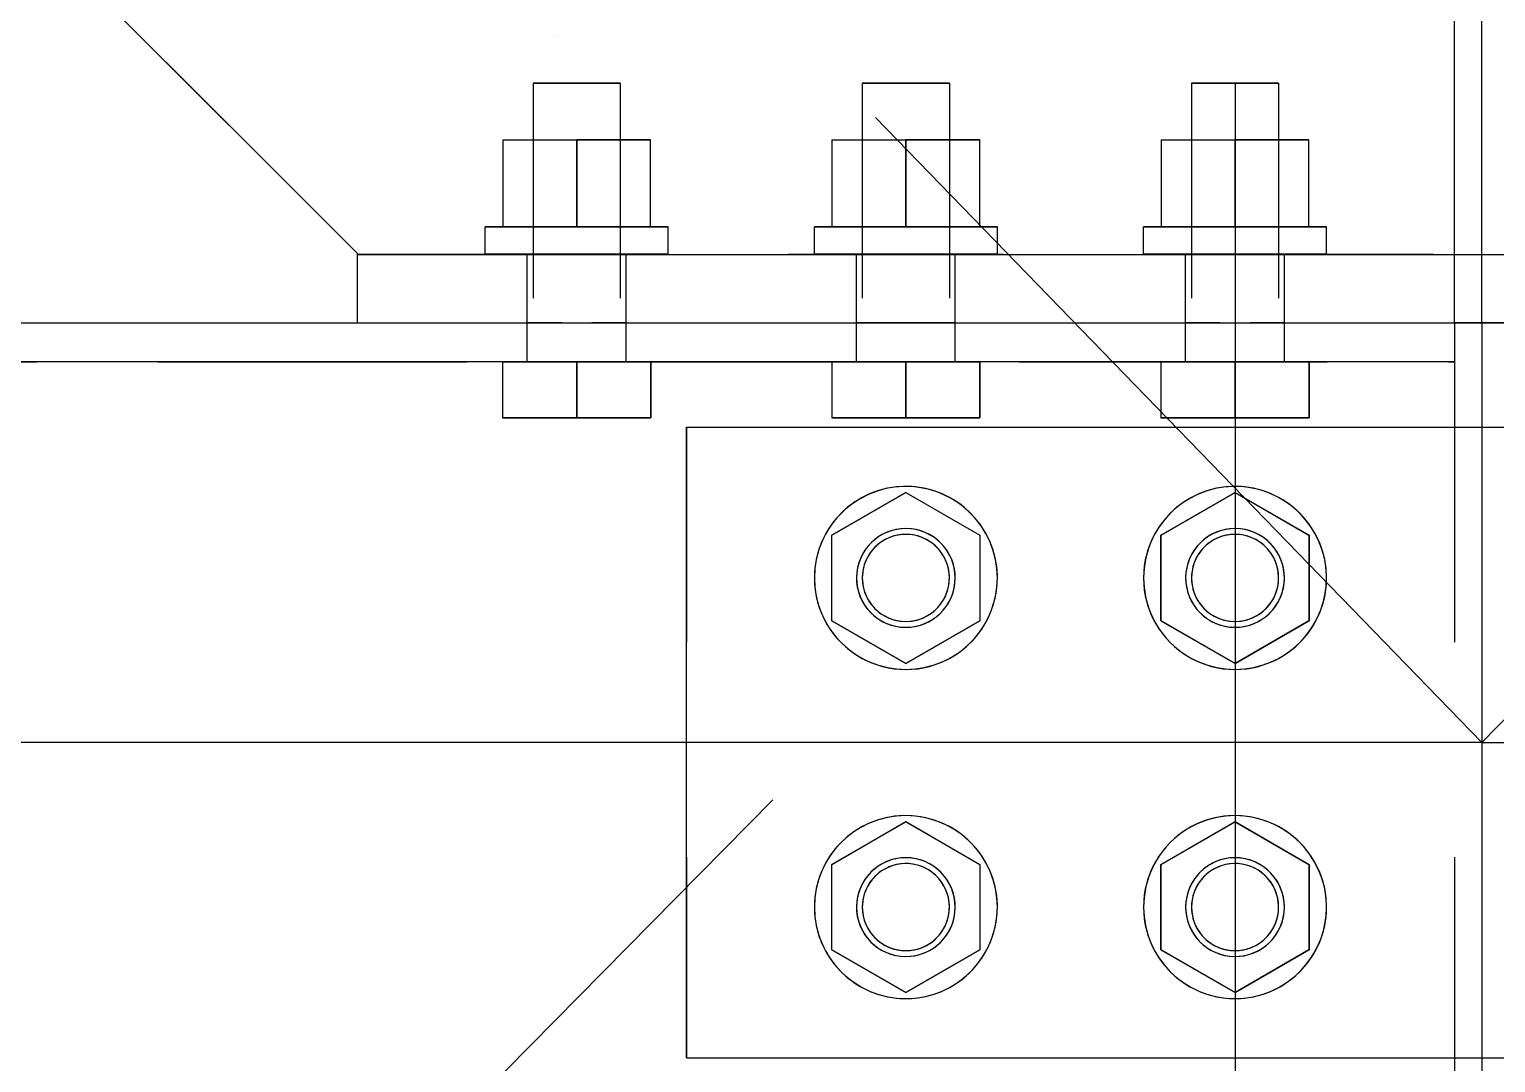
# Model space of a CAD drawing. Header units: millimetres. Extents: x 505 to 1346, y 20403 to 20997.
# Drawn here: x 1077.63 to 1091, y 20693.2 to 20702.62 of the extents above; entities that cross this region are included whole.
import ezdxf

# ---------------------------------------------------------------- set-up
doc = ezdxf.new("R2010")
doc.units = ezdxf.units.MM
doc.linetypes.add('CENTER', pattern=[12.7, 7.9375, -1.5875, 1.5875, -1.5875])
doc.linetypes.add('DXK_LINE_DOT2', pattern=[3.9198, 1.9599, -1.9599])

# ---------------------------------------------------------------- blocks, each defined once
blk = doc.blocks.new('Part-110200292-71048 - 70956')
at = {"color": 7, "linetype": 'CENTER'}
blk.add_line((1090.87, 20696.12), (1068.27, 20719.42), dxfattribs=at)
at = {"color": 7, "linetype": 'DXK_LINE_DOT2'}
for p in [(1078.078, 20707.028), (1084.699, 20704.762), (1082.42, 20702.552)]:
    blk.add_line(p, (1082.42, 20702.552), dxfattribs=at)
blk = doc.blocks.new('Part-110200292-71051 - 70956')
at = {"color": 7, "linetype": 'CENTER'}
blk.add_line((1113.47, 20719.42), (1090.87, 20696.12), dxfattribs=at)
blk = doc.blocks.new('Part-110200292-71059 - 70956')
at = {"color": 3, "linetype": 'Continuous'}
blk.add_line((1078.078, 20703.12), (1080.628, 20700.57), dxfattribs=at)
at = {"color": 7, "linetype": 'DXK_LINE_DOT2'}
for p, q in [((1078.078, 20703.12), (1080.628, 20700.57)), ((1080.628, 20700.57), (1101.112, 20700.57)), ((1080.628, 20700.57), (1080.628, 20700.57)), ((1080.628, 20700.57), (1101.112, 20700.57))]:
    blk.add_line(p, q, dxfattribs=at)
blk = doc.blocks.new('Part-110200292-71110 - 70956')
at = {"color": 7, "linetype": 'DXK_LINE_DOT2'}
for p, q in [((1071.22, 20699.945), (1090.62, 20699.945)), ((1090.62, 20699.944), (1090.62, 20699.945)), ((1090.62, 20699.59), (1070.97, 20699.59)), ((1070.97, 20699.59), (1090.62, 20699.59)), ((1071.82, 20699.589), (1090.62, 20699.59)), ((1090.62, 20699.59), (1090.62, 20699.59)), ((1090.62, 20698.995), (1090.62, 20693.245))]:
    blk.add_line(p, q, dxfattribs=at)
at = {"color": 3, "linetype": 'Continuous'}
for p, q in [((1071.22, 20699.944), (1090.62, 20699.944)), ((1090.62, 20699.945), (1090.62, 20698.995)), ((1090.62, 20699.589), (1070.97, 20699.589)), ((1090.62, 20699.589), (1090.62, 20699.59)), ((1090.62, 20693.245), (1090.62, 20692.294))]:
    blk.add_line(p, q, dxfattribs=at)
blk = doc.blocks.new('Part-110200292-71128 - 70956')
at = {"color": 3, "linetype": 'Continuous'}
for p, q in [((1080.62, 20700.57), (1080.62, 20699.944)), ((1080.62, 20700.569), (1101.12, 20700.569)), ((1080.62, 20699.944), (1101.12, 20699.944))]:
    blk.add_line(p, q, dxfattribs=at)
at = {"color": 7, "linetype": 'DXK_LINE_DOT2'}
for p, q in [((1080.628, 20700.57), (1080.62, 20700.57)), ((1091.12, 20699.945), (1090.62, 20699.945))]:
    blk.add_line(p, q, dxfattribs=at)
blk = doc.blocks.new('Bolt-110200292-71131 - 70956')
at = {"color": 3, "linetype": 'DXK_LINE_DOT2'}
for p, q in [((1082.223, 20702.13), (1082.223, 20699.59)), ((1082.276, 20702.13), (1082.223, 20702.13)), ((1082.223, 20702.13), (1082.276, 20702.13)), ((1082.422, 20702.13), (1082.276, 20702.13)), ((1082.276, 20702.13), (1082.422, 20702.13)), ((1082.819, 20702.13), (1082.422, 20702.13)), ((1082.819, 20702.13), (1082.964, 20702.13)), ((1082.964, 20702.13), (1082.819, 20702.13)), ((1082.964, 20702.13), (1083.017, 20702.13)), ((1083.017, 20702.13), (1082.964, 20702.13)), ((1083.017, 20702.13), (1083.017, 20699.59)), ((1085.223, 20702.13), (1085.223, 20699.59)), ((1085.276, 20702.13), (1085.223, 20702.13)), ((1085.223, 20702.13), (1085.276, 20702.13)), ((1085.422, 20702.13), (1085.276, 20702.13)), ((1085.276, 20702.13), (1085.422, 20702.13)), ((1085.819, 20702.13), (1085.422, 20702.13)), ((1085.819, 20702.13), (1085.964, 20702.13)), ((1085.964, 20702.13), (1085.819, 20702.13)), ((1085.964, 20702.13), (1086.017, 20702.13)), ((1086.017, 20702.13), (1085.964, 20702.13)), ((1086.017, 20702.13), (1086.017, 20699.59)), ((1088.223, 20702.13), (1088.223, 20699.59)), ((1088.276, 20702.13), (1088.223, 20702.13)), ((1088.223, 20702.13), (1088.276, 20702.13)), ((1088.422, 20702.13), (1088.276, 20702.13)), ((1088.276, 20702.13), (1088.422, 20702.13)), ((1088.819, 20702.13), (1088.422, 20702.13)), ((1088.819, 20702.13), (1088.964, 20702.13)), ((1088.964, 20702.13), (1088.819, 20702.13)), ((1088.964, 20702.13), (1089.017, 20702.13)), ((1089.017, 20702.13), (1088.964, 20702.13)), ((1089.017, 20702.13), (1089.017, 20699.59)), ((1081.946, 20701.614), (1081.946, 20700.82)), ((1081.946, 20701.614), (1082.62, 20701.614)), ((1081.946, 20701.614), (1082.62, 20701.614)), ((1082.62, 20700.82), (1082.62, 20701.614)), ((1083.294, 20701.614), (1082.62, 20701.614)), ((1082.62, 20701.614), (1083.294, 20701.614)), ((1083.294, 20700.82), (1083.294, 20701.614)), ((1084.946, 20701.614), (1084.946, 20700.82)), ((1084.946, 20701.614), (1085.62, 20701.614)), ((1084.946, 20701.614), (1085.62, 20701.614)), ((1085.62, 20700.82), (1085.62, 20701.614)), ((1086.294, 20701.614), (1085.62, 20701.614)), ((1085.62, 20701.614), (1086.294, 20701.614)), ((1086.294, 20700.82), (1086.294, 20701.614)), ((1087.946, 20701.614), (1087.946, 20700.82)), ((1087.946, 20701.614), (1088.62, 20701.614)), ((1087.946, 20701.614), (1088.62, 20701.614)), ((1088.62, 20700.82), (1088.62, 20701.614)), ((1089.294, 20701.614), (1088.62, 20701.614)), ((1088.62, 20701.614), (1089.294, 20701.614)), ((1089.294, 20700.82), (1089.294, 20701.614)), ((1081.787, 20700.57), (1081.787, 20700.82)), ((1081.898, 20700.82), (1081.787, 20700.82)), ((1081.787, 20700.82), (1081.898, 20700.82)), ((1082.203, 20700.82), (1081.898, 20700.82)), ((1081.898, 20700.82), (1082.203, 20700.82)), ((1082.62, 20700.82), (1081.946, 20700.82)), ((1081.946, 20700.82), (1081.946, 20700.82)), ((1081.946, 20700.82), (1082.62, 20700.82)), ((1082.62, 20700.82), (1082.203, 20700.82)), ((1082.203, 20700.82), (1082.62, 20700.82)), ((1082.62, 20700.82), (1083.294, 20700.82)), ((1083.294, 20700.82), (1082.62, 20700.82)), ((1083.037, 20700.82), (1082.62, 20700.82)), ((1082.62, 20700.82), (1083.037, 20700.82)), ((1083.037, 20700.82), (1083.342, 20700.82)), ((1083.342, 20700.82), (1083.037, 20700.82)), ((1083.294, 20700.82), (1083.294, 20700.82)), ((1083.342, 20700.82), (1083.454, 20700.82)), ((1083.454, 20700.82), (1083.342, 20700.82)), ((1083.454, 20700.57), (1083.454, 20700.82)), ((1084.787, 20700.57), (1084.787, 20700.82)), ((1084.898, 20700.82), (1084.787, 20700.82)), ((1084.787, 20700.82), (1084.898, 20700.82)), ((1085.203, 20700.82), (1084.898, 20700.82)), ((1084.898, 20700.82), (1085.203, 20700.82)), ((1085.62, 20700.82), (1084.946, 20700.82)), ((1084.946, 20700.82), (1084.946, 20700.82)), ((1084.946, 20700.82), (1085.62, 20700.82)), ((1085.62, 20700.82), (1085.203, 20700.82)), ((1085.203, 20700.82), (1085.62, 20700.82)), ((1085.62, 20700.82), (1086.294, 20700.82)), ((1086.294, 20700.82), (1085.62, 20700.82)), ((1086.037, 20700.82), (1085.62, 20700.82)), ((1085.62, 20700.82), (1086.037, 20700.82)), ((1086.037, 20700.82), (1086.342, 20700.82)), ((1086.342, 20700.82), (1086.037, 20700.82)), ((1086.294, 20700.82), (1086.294, 20700.82)), ((1086.342, 20700.82), (1086.454, 20700.82)), ((1086.454, 20700.82), (1086.342, 20700.82)), ((1086.454, 20700.57), (1086.454, 20700.82)), ((1087.787, 20700.57), (1087.787, 20700.82)), ((1087.898, 20700.82), (1087.787, 20700.82)), ((1087.787, 20700.82), (1087.898, 20700.82)), ((1088.203, 20700.82), (1087.898, 20700.82)), ((1087.898, 20700.82), (1088.203, 20700.82)), ((1088.62, 20700.82), (1087.946, 20700.82)), ((1087.946, 20700.82), (1087.946, 20700.82)), ((1087.946, 20700.82), (1088.62, 20700.82)), ((1088.62, 20700.82), (1088.203, 20700.82)), ((1088.203, 20700.82), (1088.62, 20700.82)), ((1088.62, 20700.82), (1089.294, 20700.82)), ((1089.294, 20700.82), (1088.62, 20700.82)), ((1089.037, 20700.82), (1088.62, 20700.82)), ((1088.62, 20700.82), (1089.037, 20700.82)), ((1089.037, 20700.82), (1089.342, 20700.82)), ((1089.342, 20700.82), (1089.037, 20700.82)), ((1089.294, 20700.82), (1089.294, 20700.82)), ((1089.342, 20700.82), (1089.454, 20700.82)), ((1089.454, 20700.82), (1089.342, 20700.82)), ((1089.454, 20700.57), (1089.454, 20700.82)), ((1081.898, 20700.57), (1081.787, 20700.57)), ((1081.787, 20700.57), (1081.898, 20700.57)), ((1082.192, 20700.57), (1081.898, 20700.57)), ((1081.898, 20700.57), (1082.203, 20700.57)), ((1082.17, 20699.945), (1082.17, 20700.57)), ((1082.17, 20700.57), (1082.192, 20700.57)), ((1082.192, 20700.57), (1082.17, 20700.57)), ((1082.192, 20700.57), (1082.481, 20700.57)), ((1082.481, 20700.57), (1082.192, 20700.57)), ((1082.62, 20700.57), (1082.203, 20700.57)), ((1082.203, 20700.57), (1082.62, 20700.57)), ((1082.481, 20700.57), (1083.048, 20700.57)), ((1082.62, 20700.57), (1083.037, 20700.57)), ((1083.037, 20700.57), (1082.62, 20700.57)), ((1083.048, 20700.57), (1082.759, 20700.57)), ((1083.342, 20700.57), (1083.037, 20700.57)), ((1083.048, 20700.57), (1083.07, 20700.57)), ((1083.07, 20700.57), (1083.048, 20700.57)), ((1083.048, 20700.57), (1083.342, 20700.57)), ((1083.07, 20699.945), (1083.07, 20700.57)), ((1083.342, 20700.57), (1083.454, 20700.57)), ((1083.454, 20700.57), (1083.342, 20700.57)), ((1084.898, 20700.57), (1084.787, 20700.57)), ((1084.787, 20700.57), (1084.898, 20700.57)), ((1085.192, 20700.57), (1084.898, 20700.57)), ((1084.898, 20700.57), (1085.203, 20700.57)), ((1085.17, 20699.945), (1085.17, 20700.57)), ((1085.17, 20700.57), (1085.192, 20700.57)), ((1085.192, 20700.57), (1085.17, 20700.57)), ((1085.192, 20700.57), (1085.481, 20700.57)), ((1085.759, 20700.57), (1085.192, 20700.57)), ((1085.62, 20700.57), (1085.203, 20700.57)), ((1085.203, 20700.57), (1085.62, 20700.57)), ((1085.481, 20700.57), (1086.048, 20700.57)), ((1085.62, 20700.57), (1086.037, 20700.57)), ((1086.037, 20700.57), (1085.62, 20700.57)), ((1086.048, 20700.57), (1085.759, 20700.57)), ((1086.342, 20700.57), (1086.037, 20700.57)), ((1086.048, 20700.57), (1086.07, 20700.57)), ((1086.07, 20700.57), (1086.048, 20700.57)), ((1086.048, 20700.57), (1086.342, 20700.57)), ((1086.07, 20699.945), (1086.07, 20700.57)), ((1086.342, 20700.57), (1086.454, 20700.57)), ((1086.454, 20700.57), (1086.342, 20700.57)), ((1087.898, 20700.57), (1087.787, 20700.57)), ((1087.787, 20700.57), (1087.898, 20700.57)), ((1088.192, 20700.57), (1087.898, 20700.57)), ((1087.898, 20700.57), (1088.203, 20700.57)), ((1088.17, 20699.945), (1088.17, 20700.57)), ((1088.17, 20700.57), (1088.192, 20700.57)), ((1088.192, 20700.57), (1088.17, 20700.57)), ((1088.192, 20700.57), (1088.481, 20700.57)), ((1088.481, 20700.57), (1088.192, 20700.57)), ((1088.62, 20700.57), (1088.203, 20700.57)), ((1088.203, 20700.57), (1088.62, 20700.57)), ((1088.481, 20700.57), (1089.048, 20700.57)), ((1088.62, 20700.57), (1089.037, 20700.57)), ((1089.037, 20700.57), (1088.62, 20700.57)), ((1089.048, 20700.57), (1088.759, 20700.57)), ((1089.342, 20700.57), (1089.037, 20700.57)), ((1089.048, 20700.57), (1089.07, 20700.57)), ((1089.07, 20700.57), (1089.048, 20700.57)), ((1089.048, 20700.57), (1089.342, 20700.57)), ((1089.07, 20699.945), (1089.07, 20700.57)), ((1089.342, 20700.57), (1089.454, 20700.57)), ((1089.454, 20700.57), (1089.342, 20700.57)), ((1082.17, 20699.59), (1082.17, 20699.945)), ((1082.192, 20699.945), (1082.17, 20699.945)), ((1082.17, 20699.945), (1082.192, 20699.945)), ((1082.192, 20699.945), (1082.481, 20699.945)), ((1082.481, 20699.945), (1082.192, 20699.945)), ((1082.481, 20699.945), (1083.048, 20699.945)), ((1083.048, 20699.945), (1082.759, 20699.945)), ((1083.048, 20699.945), (1083.07, 20699.945)), ((1083.07, 20699.945), (1083.048, 20699.945)), ((1083.07, 20699.59), (1083.07, 20699.945)), ((1085.17, 20699.59), (1085.17, 20699.945)), ((1085.192, 20699.945), (1085.17, 20699.945)), ((1085.17, 20699.945), (1085.192, 20699.945)), ((1085.192, 20699.945), (1085.481, 20699.945)), ((1085.759, 20699.945), (1085.192, 20699.945)), ((1085.481, 20699.945), (1086.048, 20699.945)), ((1086.048, 20699.945), (1085.759, 20699.945)), ((1085.984, 20699.945), (1085.759, 20699.945)), ((1086.048, 20699.945), (1086.07, 20699.945)), ((1086.07, 20699.945), (1086.048, 20699.945)), ((1086.07, 20699.59), (1086.07, 20699.945)), ((1088.17, 20699.59), (1088.17, 20699.945)), ((1088.192, 20699.945), (1088.17, 20699.945)), ((1088.17, 20699.945), (1088.192, 20699.945)), ((1088.192, 20699.945), (1088.481, 20699.945)), ((1088.481, 20699.945), (1088.192, 20699.945)), ((1088.481, 20699.945), (1089.048, 20699.945)), ((1089.048, 20699.945), (1088.759, 20699.945)), ((1089.048, 20699.945), (1089.07, 20699.945)), ((1089.07, 20699.945), (1089.048, 20699.945)), ((1089.07, 20699.59), (1089.07, 20699.945)), ((1081.945, 20699.59), (1081.945, 20699.08)), ((1081.945, 20699.59), (1082.62, 20699.59)), ((1081.945, 20699.59), (1082.62, 20699.59)), ((1082.192, 20699.59), (1082.17, 20699.59)), ((1082.17, 20699.59), (1082.192, 20699.59)), ((1082.192, 20699.59), (1082.481, 20699.59)), ((1082.759, 20699.59), (1082.192, 20699.59)), ((1082.276, 20699.59), (1082.223, 20699.59)), ((1082.223, 20699.59), (1082.276, 20699.59)), ((1082.422, 20699.59), (1082.62, 20699.59)), ((1082.62, 20699.08), (1082.62, 20699.59)), ((1083.295, 20699.59), (1082.62, 20699.59)), ((1082.62, 20699.59), (1083.295, 20699.59)), ((1082.62, 20699.59), (1082.819, 20699.59)), ((1083.048, 20699.59), (1082.759, 20699.59)), ((1082.964, 20699.59), (1083.017, 20699.59)), ((1083.017, 20699.59), (1082.964, 20699.59)), ((1083.048, 20699.59), (1083.07, 20699.59)), ((1083.07, 20699.59), (1083.048, 20699.59)), ((1083.295, 20699.08), (1083.295, 20699.59)), ((1084.945, 20699.59), (1084.945, 20699.08)), ((1084.945, 20699.59), (1085.62, 20699.59)), ((1084.945, 20699.59), (1085.62, 20699.59)), ((1085.192, 20699.59), (1085.17, 20699.59)), ((1085.17, 20699.59), (1085.192, 20699.59)), ((1085.192, 20699.59), (1085.481, 20699.59)), ((1085.481, 20699.59), (1085.192, 20699.59)), ((1085.276, 20699.59), (1085.223, 20699.59)), ((1085.223, 20699.59), (1085.276, 20699.59)), ((1085.422, 20699.59), (1085.62, 20699.59)), ((1085.481, 20699.59), (1086.048, 20699.59)), ((1085.62, 20699.08), (1085.62, 20699.59)), ((1086.295, 20699.59), (1085.62, 20699.59)), ((1085.62, 20699.59), (1086.295, 20699.59)), ((1086.048, 20699.59), (1085.759, 20699.59)), ((1085.964, 20699.59), (1086.017, 20699.59)), ((1086.017, 20699.59), (1085.964, 20699.59)), ((1086.048, 20699.59), (1086.07, 20699.59)), ((1086.07, 20699.59), (1086.048, 20699.59)), ((1086.295, 20699.08), (1086.295, 20699.59)), ((1087.945, 20699.59), (1087.945, 20699.08)), ((1087.945, 20699.59), (1088.62, 20699.59)), ((1087.945, 20699.59), (1088.62, 20699.59)), ((1088.192, 20699.59), (1088.17, 20699.59)), ((1088.17, 20699.59), (1088.192, 20699.59)), ((1088.192, 20699.59), (1088.481, 20699.59)), ((1088.759, 20699.59), (1088.192, 20699.59)), ((1088.276, 20699.59), (1088.223, 20699.59)), ((1088.223, 20699.59), (1088.276, 20699.59)), ((1088.62, 20699.08), (1088.62, 20699.59)), ((1089.295, 20699.59), (1088.62, 20699.59)), ((1088.62, 20699.59), (1089.295, 20699.59)), ((1089.048, 20699.59), (1088.759, 20699.59)), ((1088.964, 20699.59), (1089.017, 20699.59)), ((1089.017, 20699.59), (1088.964, 20699.59)), ((1089.048, 20699.59), (1089.07, 20699.59)), ((1089.07, 20699.59), (1089.048, 20699.59)), ((1089.295, 20699.08), (1089.295, 20699.59)), ((1082.62, 20699.08), (1081.945, 20699.08)), ((1081.945, 20699.08), (1081.945, 20699.08)), ((1081.945, 20699.08), (1082.62, 20699.08)), ((1082.62, 20699.08), (1083.295, 20699.08)), ((1083.295, 20699.08), (1082.62, 20699.08)), ((1083.295, 20699.08), (1083.295, 20699.08)), ((1085.62, 20699.08), (1084.945, 20699.08)), ((1084.945, 20699.08), (1084.945, 20699.08)), ((1084.945, 20699.08), (1085.62, 20699.08)), ((1085.62, 20699.08), (1086.295, 20699.08)), ((1086.295, 20699.08), (1085.62, 20699.08)), ((1086.295, 20699.08), (1086.295, 20699.08)), ((1088.62, 20699.08), (1087.945, 20699.08)), ((1087.945, 20699.08), (1087.945, 20699.08)), ((1087.945, 20699.08), (1088.62, 20699.08)), ((1088.62, 20699.08), (1089.295, 20699.08)), ((1089.295, 20699.08), (1088.62, 20699.08)), ((1089.295, 20699.08), (1089.295, 20699.08))]:
    blk.add_line(p, q, dxfattribs=at)
blk = doc.blocks.new('Bolt-110200292-71135 - 70956')
at = {"color": 3, "linetype": 'Continuous'}
for p, q in [((1082.223, 20702.13), (1082.223, 20700.569)), ((1082.276, 20702.13), (1082.223, 20702.13)), ((1082.223, 20702.13), (1082.276, 20702.13)), ((1082.422, 20702.13), (1082.276, 20702.13)), ((1082.276, 20702.13), (1082.422, 20702.13)), ((1082.819, 20702.13), (1082.422, 20702.13)), ((1082.422, 20702.13), (1082.819, 20702.13)), ((1082.819, 20702.13), (1082.964, 20702.13)), ((1082.964, 20702.13), (1082.819, 20702.13)), ((1082.964, 20702.13), (1083.017, 20702.13)), ((1083.017, 20702.13), (1082.964, 20702.13)), ((1083.017, 20702.13), (1083.017, 20700.569)), ((1085.223, 20702.13), (1085.223, 20700.569)), ((1085.276, 20702.13), (1085.223, 20702.13)), ((1085.223, 20702.13), (1085.276, 20702.13)), ((1085.422, 20702.13), (1085.276, 20702.13)), ((1085.276, 20702.13), (1085.422, 20702.13)), ((1085.819, 20702.13), (1085.422, 20702.13)), ((1085.422, 20702.13), (1085.819, 20702.13)), ((1085.819, 20702.13), (1085.964, 20702.13)), ((1085.964, 20702.13), (1085.819, 20702.13)), ((1085.964, 20702.13), (1086.017, 20702.13)), ((1086.017, 20702.13), (1085.964, 20702.13)), ((1086.017, 20702.13), (1086.017, 20700.569)), ((1088.223, 20702.13), (1088.223, 20700.569)), ((1088.276, 20702.13), (1088.223, 20702.13)), ((1088.223, 20702.13), (1088.276, 20702.13)), ((1088.422, 20702.13), (1088.276, 20702.13)), ((1088.276, 20702.13), (1088.422, 20702.13)), ((1088.819, 20702.13), (1088.422, 20702.13)), ((1088.422, 20702.13), (1088.819, 20702.13)), ((1088.819, 20702.13), (1088.964, 20702.13)), ((1088.964, 20702.13), (1088.819, 20702.13)), ((1088.964, 20702.13), (1089.017, 20702.13)), ((1089.017, 20702.13), (1088.964, 20702.13)), ((1089.017, 20702.13), (1089.017, 20700.569)), ((1081.946, 20701.614), (1081.946, 20700.82)), ((1081.946, 20701.614), (1082.62, 20701.614)), ((1081.946, 20701.614), (1082.62, 20701.614)), ((1082.62, 20701.614), (1082.62, 20700.82)), ((1083.294, 20701.614), (1082.62, 20701.614)), ((1082.62, 20701.614), (1083.294, 20701.614)), ((1083.294, 20700.82), (1083.294, 20701.614)), ((1084.946, 20701.614), (1084.946, 20700.82)), ((1084.946, 20701.614), (1085.62, 20701.614)), ((1084.946, 20701.614), (1085.62, 20701.614)), ((1085.62, 20701.614), (1085.62, 20700.82)), ((1086.294, 20701.614), (1085.62, 20701.614)), ((1085.62, 20701.614), (1086.294, 20701.614)), ((1086.294, 20700.82), (1086.294, 20701.614)), ((1087.946, 20701.614), (1087.946, 20700.82)), ((1087.946, 20701.614), (1088.62, 20701.614)), ((1087.946, 20701.614), (1088.62, 20701.614)), ((1088.62, 20701.614), (1088.62, 20700.82)), ((1089.294, 20701.614), (1088.62, 20701.614)), ((1088.62, 20701.614), (1089.294, 20701.614)), ((1089.294, 20700.82), (1089.294, 20701.614)), ((1081.787, 20700.57), (1081.787, 20700.82)), ((1081.898, 20700.82), (1081.787, 20700.82)), ((1081.787, 20700.82), (1081.898, 20700.82)), ((1082.203, 20700.82), (1081.898, 20700.82)), ((1081.898, 20700.82), (1082.203, 20700.82)), ((1082.62, 20700.82), (1081.946, 20700.82)), ((1081.946, 20700.82), (1081.946, 20700.82)), ((1081.946, 20700.82), (1082.62, 20700.82)), ((1082.62, 20700.82), (1082.203, 20700.82)), ((1082.203, 20700.82), (1082.62, 20700.82)), ((1082.62, 20700.82), (1083.294, 20700.82)), ((1083.294, 20700.82), (1082.62, 20700.82)), ((1083.037, 20700.82), (1082.62, 20700.82)), ((1082.62, 20700.82), (1083.037, 20700.82)), ((1083.037, 20700.82), (1083.342, 20700.82)), ((1083.342, 20700.82), (1083.037, 20700.82)), ((1083.294, 20700.82), (1083.294, 20700.82)), ((1083.342, 20700.82), (1083.454, 20700.82)), ((1083.454, 20700.82), (1083.342, 20700.82)), ((1083.454, 20700.57), (1083.454, 20700.82)), ((1084.787, 20700.57), (1084.787, 20700.82)), ((1084.898, 20700.82), (1084.787, 20700.82)), ((1084.787, 20700.82), (1084.898, 20700.82)), ((1085.203, 20700.82), (1084.898, 20700.82)), ((1084.898, 20700.82), (1085.203, 20700.82)), ((1085.62, 20700.82), (1084.946, 20700.82)), ((1084.946, 20700.82), (1084.946, 20700.82)), ((1084.946, 20700.82), (1085.62, 20700.82)), ((1085.62, 20700.82), (1085.203, 20700.82)), ((1085.203, 20700.82), (1085.62, 20700.82)), ((1085.62, 20700.82), (1086.294, 20700.82)), ((1086.294, 20700.82), (1085.62, 20700.82)), ((1086.037, 20700.82), (1085.62, 20700.82)), ((1085.62, 20700.82), (1086.037, 20700.82)), ((1086.037, 20700.82), (1086.342, 20700.82)), ((1086.342, 20700.82), (1086.037, 20700.82)), ((1086.294, 20700.82), (1086.294, 20700.82)), ((1086.342, 20700.82), (1086.454, 20700.82)), ((1086.454, 20700.82), (1086.342, 20700.82)), ((1086.454, 20700.57), (1086.454, 20700.82)), ((1087.787, 20700.57), (1087.787, 20700.82)), ((1087.898, 20700.82), (1087.787, 20700.82)), ((1087.787, 20700.82), (1087.898, 20700.82)), ((1088.203, 20700.82), (1087.898, 20700.82)), ((1087.898, 20700.82), (1088.203, 20700.82)), ((1088.62, 20700.82), (1087.946, 20700.82)), ((1087.946, 20700.82), (1087.946, 20700.82)), ((1087.946, 20700.82), (1088.62, 20700.82)), ((1088.62, 20700.82), (1088.203, 20700.82)), ((1088.203, 20700.82), (1088.62, 20700.82)), ((1088.62, 20700.82), (1089.294, 20700.82)), ((1089.294, 20700.82), (1088.62, 20700.82)), ((1089.037, 20700.82), (1088.62, 20700.82)), ((1088.62, 20700.82), (1089.037, 20700.82)), ((1089.037, 20700.82), (1089.342, 20700.82)), ((1089.342, 20700.82), (1089.037, 20700.82)), ((1089.294, 20700.82), (1089.294, 20700.82)), ((1089.342, 20700.82), (1089.454, 20700.82)), ((1089.454, 20700.82), (1089.342, 20700.82)), ((1089.454, 20700.57), (1089.454, 20700.82)), ((1081.945, 20699.59), (1081.945, 20699.08)), ((1082.62, 20699.59), (1082.62, 20699.08)), ((1083.295, 20699.59), (1083.295, 20699.08)), ((1084.945, 20699.59), (1084.945, 20699.08)), ((1085.62, 20699.59), (1085.62, 20699.08)), ((1086.295, 20699.59), (1086.295, 20699.08)), ((1087.945, 20699.59), (1087.945, 20699.08)), ((1088.62, 20699.59), (1088.62, 20699.08)), ((1089.295, 20699.59), (1089.295, 20699.08)), ((1082.62, 20699.08), (1081.945, 20699.08)), ((1081.945, 20699.08), (1081.945, 20699.08)), ((1081.945, 20699.08), (1082.62, 20699.08)), ((1082.62, 20699.08), (1083.295, 20699.08)), ((1083.295, 20699.08), (1082.62, 20699.08)), ((1083.295, 20699.08), (1083.295, 20699.08)), ((1085.62, 20699.08), (1084.945, 20699.08)), ((1084.945, 20699.08), (1084.945, 20699.08)), ((1084.945, 20699.08), (1085.62, 20699.08)), ((1085.62, 20699.08), (1086.295, 20699.08)), ((1086.295, 20699.08), (1085.62, 20699.08)), ((1086.295, 20699.08), (1086.295, 20699.08)), ((1088.62, 20699.08), (1087.945, 20699.08)), ((1087.945, 20699.08), (1087.945, 20699.08)), ((1087.945, 20699.08), (1088.62, 20699.08)), ((1088.62, 20699.08), (1089.295, 20699.08)), ((1089.295, 20699.08), (1088.62, 20699.08)), ((1089.295, 20699.08), (1089.295, 20699.08))]:
    blk.add_line(p, q, dxfattribs=at)
at = {"color": 3, "linetype": 'DXK_LINE_DOT2'}
for p, q in [((1082.62, 20701.614), (1082.62, 20701.614)), ((1085.62, 20701.614), (1085.62, 20701.614)), ((1088.62, 20701.614), (1088.62, 20701.614)), ((1081.898, 20700.57), (1081.787, 20700.57)), ((1081.787, 20700.57), (1081.898, 20700.57)), ((1082.192, 20700.57), (1081.898, 20700.57)), ((1081.898, 20700.57), (1082.203, 20700.57)), ((1082.17, 20700.57), (1082.192, 20700.57)), ((1082.192, 20700.57), (1082.17, 20700.57)), ((1082.192, 20700.57), (1082.481, 20700.57)), ((1082.481, 20700.57), (1082.192, 20700.57)), ((1082.62, 20700.57), (1082.203, 20700.57)), ((1082.203, 20700.57), (1082.62, 20700.57)), ((1082.481, 20700.57), (1083.048, 20700.57)), ((1082.62, 20700.57), (1083.037, 20700.57)), ((1083.037, 20700.57), (1082.62, 20700.57)), ((1083.048, 20700.57), (1082.759, 20700.57)), ((1083.342, 20700.57), (1083.037, 20700.57)), ((1083.048, 20700.57), (1083.07, 20700.57)), ((1083.07, 20700.57), (1083.048, 20700.57)), ((1083.048, 20700.57), (1083.342, 20700.57)), ((1083.342, 20700.57), (1083.454, 20700.57)), ((1083.454, 20700.57), (1083.342, 20700.57)), ((1084.898, 20700.57), (1084.787, 20700.57)), ((1084.787, 20700.57), (1084.898, 20700.57)), ((1085.192, 20700.57), (1084.898, 20700.57)), ((1084.898, 20700.57), (1085.203, 20700.57)), ((1085.17, 20700.57), (1085.192, 20700.57)), ((1085.192, 20700.57), (1085.17, 20700.57)), ((1085.192, 20700.57), (1085.481, 20700.57)), ((1085.481, 20700.57), (1085.192, 20700.57)), ((1085.62, 20700.57), (1085.203, 20700.57)), ((1085.203, 20700.57), (1085.62, 20700.57)), ((1085.481, 20700.57), (1086.048, 20700.57)), ((1085.62, 20700.57), (1086.037, 20700.57)), ((1086.037, 20700.57), (1085.62, 20700.57)), ((1086.048, 20700.57), (1085.759, 20700.57)), ((1086.342, 20700.57), (1086.037, 20700.57)), ((1086.048, 20700.57), (1086.07, 20700.57)), ((1086.07, 20700.57), (1086.048, 20700.57)), ((1086.048, 20700.57), (1086.342, 20700.57)), ((1086.342, 20700.57), (1086.454, 20700.57)), ((1086.454, 20700.57), (1086.342, 20700.57)), ((1087.898, 20700.57), (1087.787, 20700.57)), ((1087.787, 20700.57), (1087.898, 20700.57)), ((1088.192, 20700.57), (1087.898, 20700.57)), ((1087.898, 20700.57), (1088.203, 20700.57)), ((1088.17, 20700.57), (1088.192, 20700.57)), ((1088.192, 20700.57), (1088.17, 20700.57)), ((1088.192, 20700.57), (1088.481, 20700.57)), ((1088.759, 20700.57), (1088.192, 20700.57)), ((1088.62, 20700.57), (1088.203, 20700.57)), ((1088.203, 20700.57), (1088.62, 20700.57)), ((1088.481, 20700.57), (1089.048, 20700.57)), ((1088.62, 20700.57), (1089.037, 20700.57)), ((1089.037, 20700.57), (1088.62, 20700.57)), ((1089.048, 20700.57), (1088.759, 20700.57)), ((1089.342, 20700.57), (1089.037, 20700.57)), ((1089.048, 20700.57), (1089.07, 20700.57)), ((1089.07, 20700.57), (1089.048, 20700.57)), ((1089.048, 20700.57), (1089.342, 20700.57)), ((1089.342, 20700.57), (1089.454, 20700.57)), ((1089.454, 20700.57), (1089.342, 20700.57)), ((1082.192, 20699.945), (1082.17, 20699.945)), ((1082.17, 20699.945), (1082.192, 20699.945)), ((1082.192, 20699.945), (1082.481, 20699.945)), ((1082.481, 20699.945), (1082.192, 20699.945)), ((1082.481, 20699.945), (1083.048, 20699.945)), ((1083.048, 20699.945), (1082.759, 20699.945)), ((1083.048, 20699.945), (1083.07, 20699.945)), ((1083.07, 20699.945), (1083.048, 20699.945)), ((1085.192, 20699.945), (1085.17, 20699.945)), ((1085.17, 20699.945), (1085.192, 20699.945)), ((1085.192, 20699.945), (1085.481, 20699.945)), ((1085.759, 20699.945), (1085.192, 20699.945)), ((1086.048, 20699.945), (1085.759, 20699.945)), ((1085.984, 20699.945), (1085.759, 20699.945)), ((1085.984, 20699.945), (1086.048, 20699.945)), ((1086.048, 20699.945), (1086.07, 20699.945)), ((1086.07, 20699.945), (1086.048, 20699.945)), ((1088.192, 20699.945), (1088.17, 20699.945)), ((1088.17, 20699.945), (1088.192, 20699.945)), ((1088.192, 20699.945), (1088.481, 20699.945)), ((1088.481, 20699.945), (1088.192, 20699.945)), ((1088.481, 20699.945), (1089.048, 20699.945)), ((1089.048, 20699.945), (1088.759, 20699.945)), ((1089.048, 20699.945), (1089.07, 20699.945)), ((1089.07, 20699.945), (1089.048, 20699.945)), ((1082.192, 20699.59), (1081.945, 20699.59)), ((1082.192, 20699.59), (1082.481, 20699.59)), ((1082.223, 20699.59), (1082.276, 20699.59)), ((1082.422, 20699.59), (1082.62, 20699.59)), ((1082.62, 20699.59), (1082.62, 20699.59)), ((1082.759, 20699.59), (1083.048, 20699.59)), ((1082.964, 20699.59), (1083.017, 20699.59)), ((1085.192, 20699.59), (1084.945, 20699.59)), ((1084.945, 20699.59), (1085.62, 20699.59)), ((1085.192, 20699.59), (1085.481, 20699.59)), ((1085.759, 20699.59), (1085.192, 20699.59)), ((1085.223, 20699.59), (1085.276, 20699.59)), ((1085.62, 20699.59), (1085.62, 20699.59)), ((1085.964, 20699.59), (1086.017, 20699.59)), ((1086.048, 20699.59), (1086.295, 20699.59)), ((1087.945, 20699.59), (1088.62, 20699.59)), ((1088.223, 20699.59), (1088.276, 20699.59)), ((1088.62, 20699.59), (1088.62, 20699.59)), ((1088.62, 20699.59), (1089.295, 20699.59)), ((1088.759, 20699.59), (1089.048, 20699.59)), ((1089.048, 20699.59), (1088.759, 20699.59)), ((1088.964, 20699.59), (1089.017, 20699.59))]:
    blk.add_line(p, q, dxfattribs=at)
blk = doc.blocks.new('Part-110200292-71137 - 70956')
at = {"color": 7, "linetype": 'DXK_LINE_DOT2'}
for p, q in [((1083.62, 20698.995), (1083.62, 20698.995)), ((1083.62, 20698.995), (1083.62, 20693.245)), ((1083.62, 20698.995), (1098.12, 20698.995)), ((1083.62, 20693.245), (1098.12, 20693.245))]:
    blk.add_line(p, q, dxfattribs=at)
blk = doc.blocks.new('Part-110200292-71138 - 70956')
at = {"color": 3, "linetype": 'Continuous'}
for p, q in [((1083.62, 20698.995), (1083.62, 20698.995)), ((1083.62, 20693.245), (1083.62, 20698.995)), ((1083.62, 20698.995), (1098.12, 20698.995)), ((1083.62, 20693.245), (1083.62, 20693.245)), ((1083.62, 20693.245), (1098.12, 20693.245))]:
    blk.add_line(p, q, dxfattribs=at)
at = {"color": 7, "linetype": 'DXK_LINE_DOT2'}
blk.add_line((1083.62, 20698.995), (1083.62, 20698.995), dxfattribs=at)
blk = doc.blocks.new('Bolt-110200292-71139 - 70956')
at = {"color": 3, "linetype": 'DXK_LINE_DOT2'}
for p, q in [((1084.945, 20698.009), (1085.62, 20698.399)), ((1085.62, 20698.399), (1086.295, 20698.009)), ((1085.62, 20698.399), (1085.62, 20698.399)), ((1087.945, 20698.009), (1088.62, 20698.399)), ((1088.62, 20698.399), (1089.295, 20698.009)), ((1088.62, 20698.399), (1088.62, 20698.399)), ((1084.945, 20697.23), (1084.945, 20698.009)), ((1086.295, 20698.009), (1086.295, 20697.23)), ((1087.945, 20697.23), (1087.945, 20698.009)), ((1089.295, 20698.009), (1089.295, 20697.23)), ((1084.945, 20697.23), (1085.62, 20696.841)), ((1086.295, 20697.23), (1085.62, 20696.841)), ((1087.945, 20697.23), (1088.62, 20696.841)), ((1089.295, 20697.23), (1088.62, 20696.841)), ((1085.62, 20696.841), (1085.62, 20696.84)), ((1088.62, 20696.841), (1088.62, 20696.84)), ((1084.945, 20695.009), (1085.62, 20695.399)), ((1085.62, 20695.399), (1086.295, 20695.009)), ((1085.62, 20695.399), (1085.62, 20695.399)), ((1087.945, 20695.009), (1088.62, 20695.399)), ((1088.62, 20695.399), (1089.295, 20695.009)), ((1088.62, 20695.399), (1088.62, 20695.399)), ((1084.945, 20694.23), (1084.945, 20695.009)), ((1086.295, 20695.009), (1086.295, 20694.23)), ((1087.945, 20694.23), (1087.945, 20695.009)), ((1089.295, 20695.009), (1089.295, 20694.23)), ((1084.945, 20694.23), (1085.62, 20693.841)), ((1086.295, 20694.23), (1085.62, 20693.841)), ((1087.945, 20694.23), (1088.62, 20693.841)), ((1089.295, 20694.23), (1088.62, 20693.841)), ((1085.62, 20693.841), (1085.62, 20693.84)), ((1088.62, 20693.841), (1088.62, 20693.84))]:
    blk.add_line(p, q, dxfattribs=at)
at = {"color": 3, "linetype": 'Continuous'}
for p, q in [((1084.946, 20698.009), (1085.62, 20698.398)), ((1085.62, 20698.398), (1084.946, 20698.009)), ((1085.62, 20698.398), (1086.294, 20698.009)), ((1085.62, 20698.398), (1085.62, 20698.398)), ((1085.62, 20698.398), (1086.294, 20698.009)), ((1087.946, 20698.009), (1088.62, 20698.398)), ((1088.62, 20698.398), (1087.946, 20698.009)), ((1088.62, 20698.398), (1089.294, 20698.009)), ((1088.62, 20698.398), (1088.62, 20698.398)), ((1088.62, 20698.398), (1089.294, 20698.009)), ((1084.946, 20697.23), (1084.946, 20698.009)), ((1086.294, 20698.009), (1086.294, 20697.23)), ((1087.946, 20697.23), (1087.946, 20698.009)), ((1089.294, 20698.009), (1089.294, 20697.23)), ((1084.946, 20697.23), (1085.62, 20696.841)), ((1085.62, 20696.841), (1084.946, 20697.23)), ((1086.294, 20697.23), (1085.62, 20696.841)), ((1085.62, 20696.841), (1086.294, 20697.23)), ((1087.946, 20697.23), (1088.62, 20696.841)), ((1088.62, 20696.841), (1087.946, 20697.23)), ((1089.294, 20697.23), (1088.62, 20696.841)), ((1088.62, 20696.841), (1089.294, 20697.23)), ((1085.62, 20696.841), (1085.62, 20696.841)), ((1088.62, 20696.841), (1088.62, 20696.841)), ((1084.946, 20695.009), (1085.62, 20695.398)), ((1085.62, 20695.398), (1084.946, 20695.009)), ((1085.62, 20695.398), (1086.294, 20695.009)), ((1085.62, 20695.398), (1085.62, 20695.398)), ((1085.62, 20695.398), (1086.294, 20695.009)), ((1087.946, 20695.009), (1088.62, 20695.398)), ((1088.62, 20695.398), (1087.946, 20695.009)), ((1088.62, 20695.398), (1089.294, 20695.009)), ((1088.62, 20695.398), (1088.62, 20695.398)), ((1088.62, 20695.398), (1089.294, 20695.009)), ((1084.946, 20694.23), (1084.946, 20695.009)), ((1086.294, 20695.009), (1086.294, 20694.23)), ((1087.946, 20694.23), (1087.946, 20695.009)), ((1089.294, 20695.009), (1089.294, 20694.23)), ((1084.946, 20694.23), (1085.62, 20693.841)), ((1085.62, 20693.841), (1084.946, 20694.23)), ((1086.294, 20694.23), (1085.62, 20693.841)), ((1085.62, 20693.841), (1086.294, 20694.23)), ((1087.946, 20694.23), (1088.62, 20693.841)), ((1088.62, 20693.841), (1087.946, 20694.23)), ((1089.294, 20694.23), (1088.62, 20693.841)), ((1088.62, 20693.841), (1089.294, 20694.23)), ((1085.62, 20693.841), (1085.62, 20693.841)), ((1088.62, 20693.841), (1088.62, 20693.841))]:
    blk.add_line(p, q, dxfattribs=at)
for centre, radius, start, end in [((1085.62, 20697.62), 0.834, 90, 270), ((1085.62, 20697.62), 0.834, 300, 120), ((1085.62, 20697.62), 0.834, 270, 90), ((1088.62, 20697.62), 0.834, 90, 270), ((1088.62, 20697.62), 0.834, 300, 120), ((1088.62, 20697.62), 0.834, 270, 90), ((1085.62, 20697.62), 0.834, 120, 300), ((1088.62, 20697.62), 0.834, 120, 300), ((1085.62, 20697.62), 0.45, 0, 180), ((1088.62, 20697.62), 0.45, 0, 180), ((1085.62, 20697.62), 0.397, 120, 300), ((1085.62, 20697.62), 0.397, 300, 120), ((1088.62, 20697.62), 0.397, 120, 300), ((1088.62, 20697.62), 0.397, 300, 120), ((1085.62, 20697.62), 0.45, 180, 0), ((1088.62, 20697.62), 0.45, 180, 0), ((1085.62, 20694.62), 0.834, 90, 270), ((1085.62, 20694.62), 0.834, 300, 120), ((1085.62, 20694.62), 0.834, 270, 90), ((1088.62, 20694.62), 0.834, 90, 270), ((1088.62, 20694.62), 0.834, 300, 120), ((1088.62, 20694.62), 0.834, 270, 90), ((1085.62, 20694.62), 0.834, 120, 300), ((1088.62, 20694.62), 0.834, 120, 300), ((1085.62, 20694.62), 0.45, 0, 180), ((1085.62, 20694.62), 0.397, 300, 120), ((1088.62, 20694.62), 0.45, 0, 180), ((1088.62, 20694.62), 0.397, 300, 120), ((1085.62, 20694.62), 0.397, 120, 300), ((1088.62, 20694.62), 0.397, 120, 300), ((1085.62, 20694.62), 0.45, 180, 0), ((1088.62, 20694.62), 0.45, 180, 0)]:
    blk.add_arc(centre, radius, start, end, dxfattribs=at)
at = {"color": 3, "linetype": 'DXK_LINE_DOT2'}
for centre, radius, start, end in [((1085.62, 20697.62), 0.45, 342, 162), ((1088.62, 20697.62), 0.45, 342, 162), ((1085.62, 20697.62), 0.397, 90, 270), ((1085.62, 20697.62), 0.397, 270, 90), ((1088.62, 20697.62), 0.397, 90, 270), ((1088.62, 20697.62), 0.397, 270, 90), ((1085.62, 20697.62), 0.45, 162, 342), ((1088.62, 20697.62), 0.45, 162, 342), ((1085.62, 20694.62), 0.45, 342, 162), ((1085.62, 20694.62), 0.397, 90, 270), ((1085.62, 20694.62), 0.397, 270, 90), ((1088.62, 20694.62), 0.45, 342, 162), ((1088.62, 20694.62), 0.397, 90, 270), ((1088.62, 20694.62), 0.397, 270, 90), ((1085.62, 20694.62), 0.45, 162, 342), ((1088.62, 20694.62), 0.45, 162, 342)]:
    blk.add_arc(centre, radius, start, end, dxfattribs=at)
blk = doc.blocks.new('StraightDimension-110200292-72842 - 70956')
at = {"color": 7, "linetype": 'Continuous'}
blk.add_line((1090.87, 20699.945), (1090.87, 20667), dxfattribs=at)
blk = doc.blocks.new('StraightDimension-110200292-72843 - 70956')
at = {"color": 7, "linetype": 'Continuous'}
blk.add_line((1090.87, 20699.945), (1090.87, 20667), dxfattribs=at)
blk = doc.blocks.new('StraightDimension-110200292-72860 - 70956')
at = {"color": 7, "linetype": 'Continuous'}
blk.add_line((1090.87, 20699.945), (1090.87, 20674.683), dxfattribs=at)
blk = doc.blocks.new('StraightDimension-110200292-72861 - 70956')
at = {"color": 7, "linetype": 'Continuous'}
for p, q in [((1088.62, 20702.13), (1088.62, 20674.683)), ((1090.87, 20699.945), (1090.87, 20674.683))]:
    blk.add_line(p, q, dxfattribs=at)
blk = doc.blocks.new('StraightDimension-110200292-72939 - 70956')
at = {"color": 7, "linetype": 'Continuous'}
blk.add_line((1090.87, 20699.945), (1090.87, 20715.345), dxfattribs=at)
blk = doc.blocks.new('StraightDimension-110200292-72940 - 70956')
at = {"color": 7, "linetype": 'Continuous'}
for p, q in [((1090.62, 20699.945), (1090.62, 20715.345)), ((1090.87, 20699.945), (1090.87, 20715.345))]:
    blk.add_line(p, q, dxfattribs=at)
blk = doc.blocks.new('StraightDimension-110200292-72960 - 70956')
at = {"color": 7, "linetype": 'Continuous'}
blk.add_line((1090.87, 20696.12), (1043.844, 20696.12), dxfattribs=at)
blk = doc.blocks.new('StraightDimension-110200292-73020 - 70956')
at = {"color": 7, "linetype": 'Continuous'}
blk.add_line((1090.87, 20696.12), (1034.558, 20696.12), dxfattribs=at)
blk = doc.blocks.new('StraightDimension-110200292-73021 - 70956')
at = {"color": 7, "linetype": 'Continuous'}
blk.add_line((1090.87, 20696.12), (1034.558, 20696.12), dxfattribs=at)
blk = doc.blocks.new('StraightDimension-110200292-73438 - 70956')
at = {"color": 7, "linetype": 'Continuous'}
blk.add_line((1090.87, 20696.12), (1135.355, 20696.12), dxfattribs=at)
blk = doc.blocks.new('StraightDimension-110200292-73439 - 70956')
at = {"color": 7, "linetype": 'Continuous'}
blk.add_line((1090.87, 20696.12), (1135.355, 20696.12), dxfattribs=at)
blk = doc.blocks.new('Mark-110200292-73158 - 70956')
at = {"color": 7, "linetype": 'Continuous'}
blk.add_line((1084.407, 20695.598), (1059.192, 20670.031), dxfattribs=at)

msp = doc.modelspace()

# ---------------------------------------------------------------- block references
for name in ['Part-110200292-71048 - 70956', 'Part-110200292-71051 - 70956', 'Part-110200292-71059 - 70956', 'Bolt-110200292-71131 - 70956', 'Bolt-110200292-71135 - 70956', 'Part-110200292-71128 - 70956', 'Part-110200292-71110 - 70956', 'Part-110200292-71137 - 70956', 'Part-110200292-71138 - 70956', 'Bolt-110200292-71139 - 70956']:
    msp.add_blockref(name, (0, 0))

# ---------------------------------------------------------------- next in the draw order: block references
msp.add_blockref('StraightDimension-110200292-72842 - 70956', (0, 0))

# ---------------------------------------------------------------- next in the draw order: block references
msp.add_blockref('StraightDimension-110200292-72843 - 70956', (0, 0))

# ---------------------------------------------------------------- next in the draw order: block references
msp.add_blockref('StraightDimension-110200292-72860 - 70956', (0, 0))

# ---------------------------------------------------------------- next in the draw order: block references
msp.add_blockref('StraightDimension-110200292-72861 - 70956', (0, 0))

# ---------------------------------------------------------------- next in the draw order: block references
msp.add_blockref('StraightDimension-110200292-72939 - 70956', (0, 0))

# ---------------------------------------------------------------- next in the draw order: block references
msp.add_blockref('StraightDimension-110200292-72940 - 70956', (0, 0))

# ---------------------------------------------------------------- next in the draw order: block references
msp.add_blockref('StraightDimension-110200292-72960 - 70956', (0, 0))

# ---------------------------------------------------------------- next in the draw order: block references
msp.add_blockref('StraightDimension-110200292-73020 - 70956', (0, 0))

# ---------------------------------------------------------------- next in the draw order: block references
msp.add_blockref('StraightDimension-110200292-73021 - 70956', (0, 0))

# ---------------------------------------------------------------- next in the draw order: block references
for name in ['StraightDimension-110200292-73438 - 70956', 'Mark-110200292-73158 - 70956']:
    msp.add_blockref(name, (0, 0))

# ---------------------------------------------------------------- next in the draw order: block references
msp.add_blockref('StraightDimension-110200292-73439 - 70956', (0, 0))

doc.saveas('drawing.dxf')
